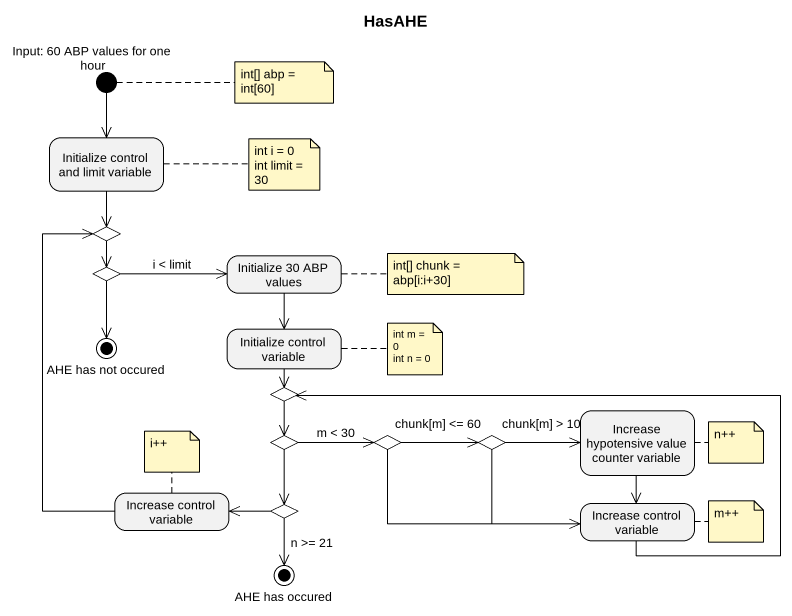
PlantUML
@startuml
title HasAHE
hide empty description
state "Input: 60 ABP values for one hour" as Input_60_ABP_values_for_one <<start>>
state "Initialize control and limit variable" as Initialize_control_and
state choice1 <<choice>>
state choice2 <<choice>>
state "Initialize 30 ABP values" as Initialize_30_ABP_values
state "Initialize control variable" as Initialize_control_variable
state "AHE has not occured" as AHE_has_not_occured <<end>>
state choice3 <<choice>>
state choice4 <<choice>>
state choice5 <<choice>>
state choice6 <<choice>>
state "Increase hypotensive value counter variable" as Increase_hypotensive_value
state "Increase control variable" as Increase_control_variable
state choice7 <<choice>>
state "Increase control variable" as Increase_control_variable_2
state "AHE has occured" as AHE_has_occured <<end>>
Input_60_ABP_values_for_one --> Initialize_control_and
Initialize_control_and --> choice1
choice1 --> choice2
choice2 -right-> Initialize_30_ABP_values : i < limit
choice2 --> AHE_has_not_occured
Initialize_30_ABP_values --> Initialize_control_variable
Initialize_control_variable --> choice3
choice3 --> choice4
choice4 -right-> choice5 : m < 30
choice4 --> choice7
choice5 -right-> choice6 : chunk[m] <= 60
choice5 -right-> Increase_control_variable_2
choice6 -right-> Increase_hypotensive_value : chunk[m] > 10
choice6 -right-> Increase_control_variable_2
Increase_hypotensive_value --> Increase_control_variable_2
Increase_control_variable -up-> choice1
choice7 -left-> Increase_control_variable
choice7 --> AHE_has_occured : n >= 21
Increase_control_variable_2 -left-> choice3
note right of Input_60_ABP_values_for_one : int[] abp = int[60]
note right of Initialize_control_and
  int i = 0
  int limit = 30
end note
note right of Initialize_30_ABP_values : int[] chunk = abp[i:i+30]
note right of Initialize_control_variable
  int m = 0
  int n = 0
end note
note top of Increase_control_variable : i++
note right of Increase_hypotensive_value : n++
note right of Increase_control_variable_2 : m++
@enduml
